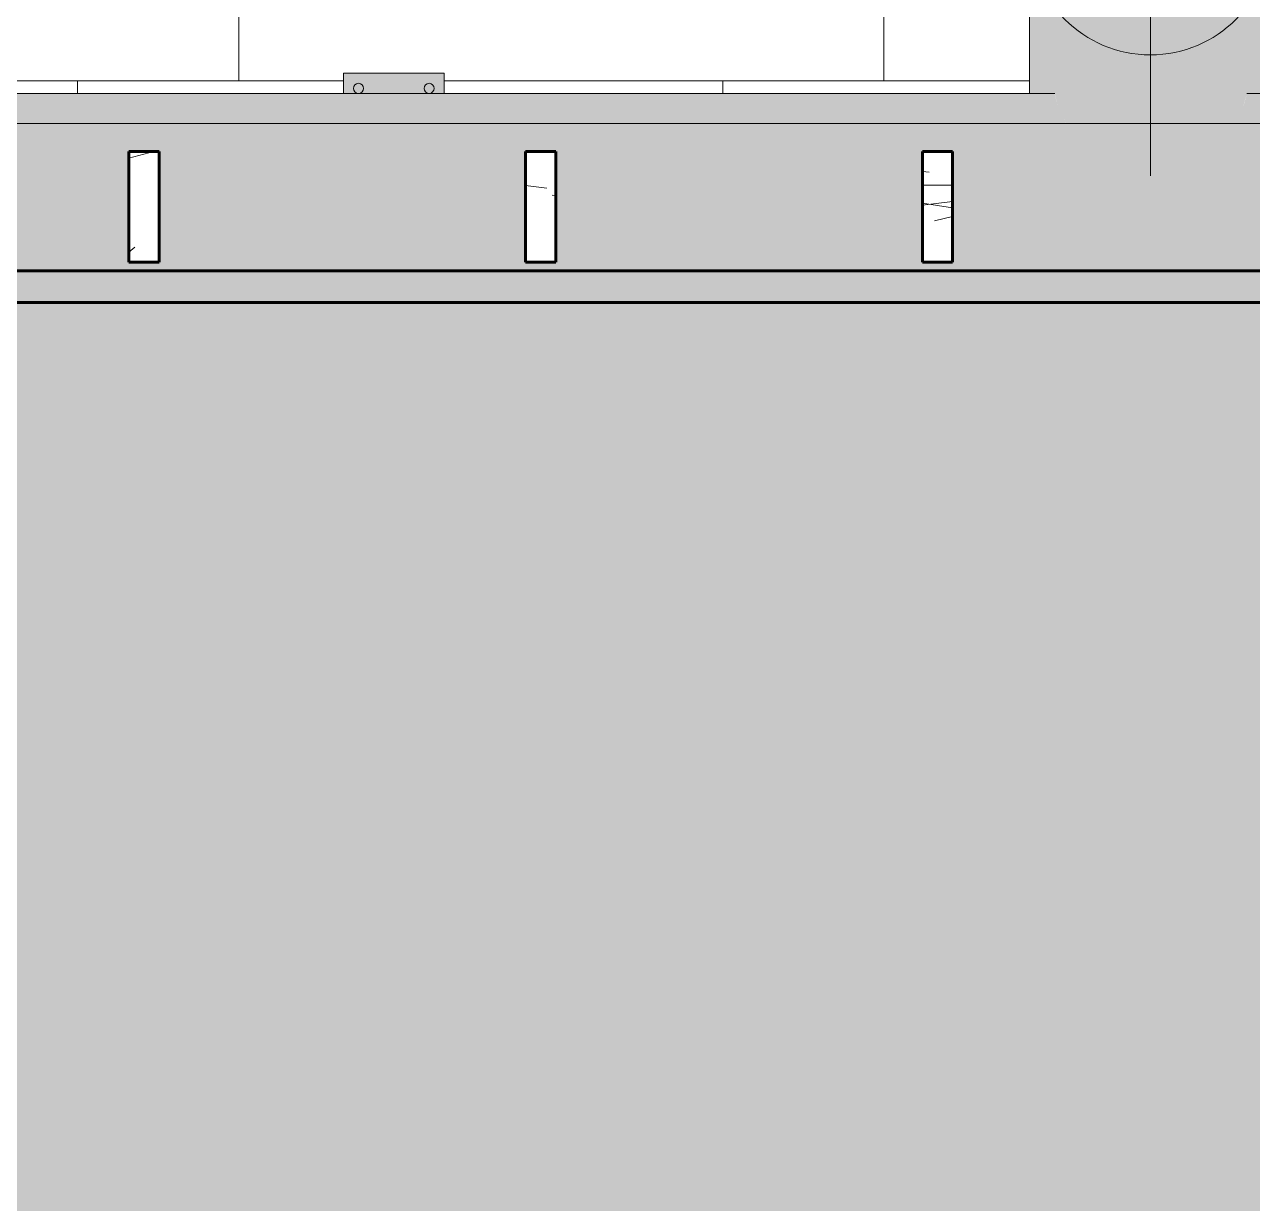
# Model space of a CAD drawing. Header units: inches. Extents: x -3304 to -1623, y 8184 to 9003.
# Drawn here: x -2400.1 to -2339.1, y 8459.1 to 8517.6 of the extents above; entities that cross this region are included whole.
import ezdxf

# ---------------------------------------------------------------- set-up
doc = ezdxf.new("R2010")
doc.units = ezdxf.units.IN
doc.header["$MEASUREMENT"] = 0
for name, color, linetype, lineweight in [('A-FLOR-HRAL', 11, 'Continuous', 9), ('A-GLAZ-CWMG', 51, 'Continuous', 9), ('A-GLAZ-CWMG-1', 51, 'Continuous', 60), ('A-ROOF', 132, 'Continuous', 18), ('A-WALL-1', 113, 'Continuous', 9), ('A-WALL-2', 113, 'Continuous', 60), ('M-HVAC-DUCT', 70, 'Continuous', 9), ('M-HVAC-DUCT-ANNO', 70, 'Continuous', 9), ('M-HVAC-DUCT-CNTR', 70, 'Continuous', 9), ('S-STRS', 31, 'Continuous', 9)]:
    doc.layers.add(name, color=color, linetype=linetype, lineweight=lineweight)

# ---------------------------------------------------------------- blocks, each defined once
blk = doc.blocks.new('Railing - 2_ x 1_2_ 2-V55-FLOOR PLAN - 2ND FLOOR')
at = {"layer": 'A-FLOR-HRAL'}
for p, q in [((2.5, -2.5), (2.5, -2)), ((1.5, -2.5), (2.5, -2.5))]:
    blk.add_line(p, q, dxfattribs=at)
blk = doc.blocks.new('Railing - 2_ x 1_2_ 2-V56-FLOOR PLAN - 2ND FLOOR')
at = {"layer": 'A-FLOR-HRAL'}
h = blk.add_hatch(color=256, dxfattribs=at)
h.paths.add_polyline_path([(1.5, -0.25), (1.5, -1.5), (2.5, -1.5), (2.5, 2.375), (1.5, 2.375), (1.5, 1.573)], flags=0)
h.paths.add_polyline_path([(1.509, 1.685), (1.509, 1.815), (1.573, 1.927), (1.625, 1.967), (1.75, 2), (1.875, 1.967), (1.967, 1.875), (1.991, 1.815), (1.991, 1.685), (1.967, 1.625), (1.875, 1.533), (1.815, 1.509), (1.685, 1.509), (1.573, 1.573), (1.533, 1.625)], flags=0)
blk.add_hatch(color=256, dxfattribs=at).paths.add_polyline_path([(1.509, 1.815), (1.509, 1.685), (1.573, 1.573), (1.685, 1.509), (1.815, 1.509), (1.915, 1.573), (1.967, 1.625), (1.991, 1.685), (1.991, 1.815), (1.967, 1.875), (1.875, 1.967), (1.75, 2), (1.625, 1.967), (1.573, 1.927), (1.533, 1.858)], flags=0)
blk.add_line((2.5, -1.5), (2.5, 2.375), dxfattribs=at)
for start, end in [(360, 180), (180, 360)]:
    blk.add_arc((1.75, 1.75), 0.25, start, end, dxfattribs=at)
blk = doc.blocks.new('Railing - 2_ x 1_2_ 2-V57-FLOOR PLAN - 2ND FLOOR')
at = {"layer": 'A-FLOR-HRAL'}
h = blk.add_hatch(color=256, dxfattribs=at)
h.paths.add_polyline_path([(1.5, 2.5), (1.5, -2.5), (2.5, -2.5), (2.5, 2.5), (1.573, 2.5)], flags=0)
h.paths.add_polyline_path([(1.5, -1.75), (1.533, -1.642), (1.573, -1.573), (1.685, -1.509), (1.815, -1.509), (1.915, -1.573), (1.967, -1.625), (1.991, -1.685), (1.991, -1.815), (1.927, -1.927), (1.815, -1.991), (1.685, -1.991), (1.573, -1.927), (1.509, -1.815)], flags=0)
h.paths.add_polyline_path([(1.509, 1.685), (1.509, 1.815), (1.573, 1.927), (1.625, 1.967), (1.75, 2), (1.875, 1.967), (1.967, 1.875), (1.991, 1.815), (1.985, 1.67), (1.967, 1.625), (1.875, 1.533), (1.815, 1.509), (1.685, 1.509), (1.573, 1.573), (1.515, 1.67)], flags=0)
h = blk.add_hatch(color=256, dxfattribs=at)
h.paths.add_polyline_path([(1.5, -1.75), (1.533, -1.875), (1.573, -1.927), (1.685, -1.991), (1.815, -1.991), (1.927, -1.927), (1.991, -1.815), (1.991, -1.685), (1.967, -1.625), (1.875, -1.533), (1.815, -1.509), (1.685, -1.509), (1.573, -1.573), (1.509, -1.685)], flags=0)
h.paths.add_polyline_path([(1.509, 1.815), (1.515, 1.67), (1.573, 1.573), (1.685, 1.509), (1.815, 1.509), (1.915, 1.573), (1.985, 1.67), (1.991, 1.685), (1.991, 1.815), (1.967, 1.875), (1.875, 1.967), (1.75, 2), (1.625, 1.967), (1.573, 1.927), (1.533, 1.858)], flags=0)
for p, q in [((2.5, 2.5), (1.5, 2.5)), ((2.5, -2.5), (2.5, 2.5)), ((1.5, -2.5), (2.5, -2.5))]:
    blk.add_line(p, q, dxfattribs=at)
for centre, start, end in [((1.75, 1.75), 360, 180), ((1.75, 1.75), 180, 360), ((1.75, -1.75), 360, 180), ((1.75, -1.75), 180, 360)]:
    blk.add_arc(centre, 0.25, start, end, dxfattribs=at)
blk = doc.blocks.new('Railing - Railing-1789708-FLOOR PLAN - 2ND FLOOR')
at = {"layer": 'A-FLOR-HRAL'}
h = blk.add_hatch(color=256, dxfattribs=at)
h.paths.add_polyline_path([(8512.694, 2348.557), (8512.694, 2348.419), (8512.949, 2348.493), (8513.496, 2348.775), (8514.194, 2348.972), (8514.194, 2425.649), (8512.694, 2425.649), (8512.694, 2348.625)], flags=0)
h.paths.add_polyline_path([(8512.694, 2334.337), (8514.194, 2334.337), (8514.194, 2339.423), (8513.826, 2339.522), (8513.446, 2339.642), (8512.694, 2339.945), (8512.694, 2335.587)], flags=0)
for p, q in [((8514.194, 2425.649), (8514.194, 2348.959)), ((8514.194, 2339.429), (8514.194, 2334.337))]:
    blk.add_line(p, q, dxfattribs=at)
for name, p in [('Railing - 2_ x 1_2_ 2-V55-FLOOR PLAN - 2ND FLOOR', (8512.694, 2427.649)), ('Railing - 2_ x 1_2_ 2-V57-FLOOR PLAN - 2ND FLOOR', (8512.694, 2381.743)), ('Railing - 2_ x 1_2_ 2-V56-FLOOR PLAN - 2ND FLOOR', (8512.694, 2335.837))]:
    blk.add_blockref(name, p)
blk = doc.blocks.new('Rectangular Mullion - Stud - Vertical-1967735-FLOOR PLAN - 2ND FLOOR')
at = {"layer": 'A-GLAZ-CWMG'}
h = blk.add_hatch(dxfattribs=at)
h.set_pattern_fill('FP_36', color=256, style=0, pattern_type=2)
h.set_pattern_definition([(184.764, (-8449.336, -2406.423), (264.33073053, 20.0293162), [2.89, -286.108]), (168.69, (-8452.216, -2406.663), (-97.846637, 14.7692292), [3.671, -118.705]), (135, (-8455.816, -2405.943), (-24.00062, 2e-15), [2.715, -31.226]), (133.152, (-8457.736, -2404.023), (-337.59427673, 358.50590651), [5.264, -521.098]), (167.005, (-8461.336, -2400.183), (215.190878, -51.5072332), [3.202, -316.998]), (180, (-8464.456, -2399.463), (-24, -24), [6, -18]), (189.462, (-8470.456, -2399.463), (121.2976096, 16.2151408), [2.92, -143.067]), (185.711, (-8449.336, -2399.943), (216.4749802, 19.2491386), [2.412, -238.785]), (180, (-8451.736, -2400.183), (-24, -24), [3.6, -20.4]), (151.699, (-8455.336, -2400.183), (-265.5406774, 141.13929466), [3.544, -350.812]), (127.875, (-8458.456, -2398.503), (92.67717717, -122.5849696), [5.473, -268.169]), (140.711, (-8461.816, -2394.183), (-146.13938044, 117.3845733), [3.411, -337.693]), (173.66, (-8464.456, -2392.023), (-192.5853557, 18.7314135), [4.347, -212.983]), (191.889, (-8468.776, -2391.543), (336.50838353, 69.58287241), [4.66, -461.336]), (186.71, (-8449.336, -2392.503), (-215.67256736, -26.78553556), [4.108, -406.706]), (176.634, (-8453.416, -2392.983), (-384.16597991, 21.18346446), [4.087, -404.618]), (146.31, (-8457.496, -2392.743), (40.615467, -35.076419), [4.327, -82.207]), (132.51, (-8461.096, -2390.343), (-242.17158089, 262.00993717), [3.907, -386.785]), (165.069, (-8463.736, -2387.463), (-264.79744534, 69.01056513), [3.726, -368.854]), (180, (-8467.336, -2386.503), (-24, -24), [2.88, -21.12]), (192.995, (-8470.216, -2386.503), (-215.190878, -51.5072332), [3.202, -316.998]), (180, (-8456.776, -2410.503), (-24, -24), [0.063, -23.937]), (316.848, (-8460.136, -2406.903), (-358.50590651, 337.59427673), [5.264, -521.098]), (333.435, (-8456.296, -2386.503), (33.599609, -4.799914), [2.147, -51.519]), (351.87, (-8454.376, -2387.463), (144.9601737, -17.2798751), [3.394, -166.312]), (23.199, (-8451.016, -2387.943), (117.5174286, 53.7938028), [1.828, -180.951]), (153.435, (-8460.136, -2406.903), (-33.599609, 4.799914), [2.683, -50.982]), (173.29, (-8462.536, -2405.703), (215.67256736, -26.78553556), [4.108, -406.706]), (190.125, (-8466.616, -2405.223), (-407.70250838, -73.66378219), [6.826, -675.804]), (190.305, (-8449.336, -2409.063), (-143.232332, -28.2248388), [2.683, -265.645]), (164.476, (-8451.976, -2409.543), (263.31229919, -74.47540965), [4.484, -443.873]), (137.121, (-8456.296, -2408.343), (310.28971512, -289.84112791), [4.585, -453.934]), (145.305, (-8459.656, -2405.223), (-241.72817335, 165.50303544), [3.795, -375.679]), (170.538, (-8462.776, -2403.063), (-121.2976096, 16.2151408), [4.38, -141.607]), (186.582, (-8467.096, -2402.343), (408.21037087, 46.17851199), [6.281, -621.859]), (188.13, (-8449.336, -2403.063), (144.9601737, 17.2798751), [3.394, -166.312]), (168.69, (-8452.696, -2403.543), (-97.846637, 14.7692292), [3.671, -118.705]), (137.49, (-8456.296, -2402.823), (262.00993717, -242.17158089), [3.907, -386.785]), (135, (-8459.176, -2400.183), (-24.00062, 2e-15), [4.412, -29.529]), (162.646, (-8462.296, -2397.063), (311.14572085, -98.7331841), [4.023, -398.29]), (183.367, (-8466.136, -2395.863), (384.16561013, 21.19016942), [4.087, -404.618]), (197.103, (-8470.216, -2396.103), (-238.96152613, -75.3745247), [3.264, -323.171]), (188.746, (-8449.336, -2397.063), (-167.44529743, -27.60680008), [3.157, -312.514]), (165.069, (-8452.456, -2397.543), (-264.79744534, 69.01056513), [3.726, -368.854]), (147.995, (-8456.056, -2396.583), (117.3041158, -76.3139748), [4.528, -221.887]), (130.101, (-8459.896, -2394.183), (262.52245709, -313.24407783), [5.961, -590.186]), (164.055, (-8463.736, -2389.623), (94.1891725, -30.3394132), [3.494, -171.228]), (186.009, (-8467.096, -2388.663), (-239.73726688, -26.49841584), [4.585, -453.934]), (203.199, (-8471.656, -2389.143), (-117.5174286, -53.7938028), [1.828, -180.951]), (189.462, (-8449.336, -2389.863), (121.2976096, 16.2151408), [2.92, -143.067]), (169.992, (-8452.216, -2390.343), (-264.48359408, 45.26219381), [4.143, -410.161]), (142.595, (-8456.296, -2389.623), (-313.36391941, 238.21694532), [5.136, -508.486]), (150.945, (-8460.376, -2410.503), (-170.2633483, 91.9257102), [2.471, -244.624]), (169.216, (-8462.536, -2409.303), (383.5801134, -74.2040015), [5.131, -507.931]), (187.125, (-8467.576, -2408.343), (168.7389667, 18.0921544), [5.805, -187.689])])
h.paths.add_polyline_path([(1.5, 0), (0, 0), (0, 5.5), (1.5, 5.5), (1.5, 3.378)], flags=0)
at = {"layer": 'A-GLAZ-CWMG-1'}
for p, q in [((0, 0), (0, 5.5)), ((0, 5.5), (1.5, 5.5)), ((1.5, 5.5), (1.5, 0)), ((1.5, 0), (0, 0))]:
    blk.add_line(p, q, dxfattribs=at)
blk = doc.blocks.new('Rectangular Mullion - Stud - Vertical-1967736-FLOOR PLAN - 2ND FLOOR')
at = {"layer": 'A-GLAZ-CWMG'}
h = blk.add_hatch(dxfattribs=at)
h.set_pattern_fill('FP_37', color=256, style=0, pattern_type=2)
h.set_pattern_definition([(184.764, (-8469.02, -2406.423), (264.33073053, 20.0293162), [2.89, -286.108]), (168.69, (-8471.9, -2406.663), (-97.846637, 14.7692292), [3.671, -118.705]), (135, (-8475.5, -2405.943), (-24.00062, 2e-15), [2.715, -31.226]), (133.152, (-8477.42, -2404.023), (-337.59427673, 358.50590651), [5.264, -521.098]), (167.005, (-8481.02, -2400.183), (215.190878, -51.5072332), [3.202, -316.998]), (180, (-8484.14, -2399.463), (-24, -24), [6, -18]), (189.462, (-8490.14, -2399.463), (121.2976096, 16.2151408), [2.92, -143.067]), (185.711, (-8469.02, -2399.943), (216.4749802, 19.2491386), [2.412, -238.785]), (180, (-8471.42, -2400.183), (-24, -24), [3.6, -20.4]), (151.699, (-8475.02, -2400.183), (-265.5406774, 141.13929466), [3.544, -350.812]), (127.875, (-8478.14, -2398.503), (92.67717717, -122.5849696), [5.473, -268.169]), (140.711, (-8481.5, -2394.183), (-146.13938044, 117.3845733), [3.411, -337.693]), (173.66, (-8484.14, -2392.023), (-192.5853557, 18.7314135), [4.347, -212.983]), (191.889, (-8488.46, -2391.543), (336.50838353, 69.58287241), [4.66, -461.336]), (186.71, (-8469.02, -2392.503), (-215.67256736, -26.78553556), [4.108, -406.706]), (176.634, (-8473.1, -2392.983), (-384.16597991, 21.18346446), [4.087, -404.618]), (146.31, (-8477.18, -2392.743), (40.615467, -35.076419), [4.327, -82.207]), (132.51, (-8480.78, -2390.343), (-242.17158089, 262.00993717), [3.907, -386.785]), (165.069, (-8483.42, -2387.463), (-264.79744534, 69.01056513), [3.726, -368.854]), (180, (-8487.02, -2386.503), (-24, -24), [2.88, -21.12]), (192.995, (-8489.9, -2386.503), (-215.190878, -51.5072332), [3.202, -316.998]), (180, (-8476.46, -2410.503), (-24, -24), [0.063, -23.937]), (316.848, (-8479.82, -2406.903), (-358.50590651, 337.59427673), [5.264, -521.098]), (333.435, (-8475.98, -2386.503), (33.599609, -4.799914), [2.147, -51.519]), (351.87, (-8474.06, -2387.463), (144.9601737, -17.2798751), [3.394, -166.312]), (23.199, (-8470.7, -2387.943), (117.5174286, 53.7938028), [1.828, -180.951]), (153.435, (-8479.82, -2406.903), (-33.599609, 4.799914), [2.683, -50.982]), (173.29, (-8482.22, -2405.703), (215.67256736, -26.78553556), [4.108, -406.706]), (190.125, (-8486.3, -2405.223), (-407.70250838, -73.66378219), [6.826, -675.804]), (190.305, (-8469.02, -2409.063), (-143.232332, -28.2248388), [2.683, -265.645]), (164.476, (-8471.66, -2409.543), (263.31229919, -74.47540965), [4.484, -443.873]), (137.121, (-8475.98, -2408.343), (310.28971512, -289.84112791), [4.585, -453.934]), (145.305, (-8479.34, -2405.223), (-241.72817335, 165.50303544), [3.795, -375.679]), (170.538, (-8482.46, -2403.063), (-121.2976096, 16.2151408), [4.38, -141.607]), (186.582, (-8486.78, -2402.343), (408.21037087, 46.17851199), [6.281, -621.859]), (188.13, (-8469.02, -2403.063), (144.9601737, 17.2798751), [3.394, -166.312]), (168.69, (-8472.38, -2403.543), (-97.846637, 14.7692292), [3.671, -118.705]), (137.49, (-8475.98, -2402.823), (262.00993717, -242.17158089), [3.907, -386.785]), (135, (-8478.86, -2400.183), (-24.00062, 2e-15), [4.412, -29.529]), (162.646, (-8481.98, -2397.063), (311.14572085, -98.7331841), [4.023, -398.29]), (183.367, (-8485.82, -2395.863), (384.16561013, 21.19016942), [4.087, -404.618]), (197.103, (-8489.9, -2396.103), (-238.96152613, -75.3745247), [3.264, -323.171]), (188.746, (-8469.02, -2397.063), (-167.44529743, -27.60680008), [3.157, -312.514]), (165.069, (-8472.14, -2397.543), (-264.79744534, 69.01056513), [3.726, -368.854]), (147.995, (-8475.74, -2396.583), (117.3041158, -76.3139748), [4.528, -221.887]), (130.101, (-8479.58, -2394.183), (262.52245709, -313.24407783), [5.961, -590.186]), (164.055, (-8483.42, -2389.623), (94.1891725, -30.3394132), [3.494, -171.228]), (186.009, (-8486.78, -2388.663), (-239.73726688, -26.49841584), [4.585, -453.934]), (203.199, (-8491.34, -2389.143), (-117.5174286, -53.7938028), [1.828, -180.951]), (189.462, (-8469.02, -2389.863), (121.2976096, 16.2151408), [2.92, -143.067]), (169.992, (-8471.9, -2390.343), (-264.48359408, 45.26219381), [4.143, -410.161]), (142.595, (-8475.98, -2389.623), (-313.36391941, 238.21694532), [5.136, -508.486]), (150.945, (-8480.06, -2410.503), (-170.2633483, 91.9257102), [2.471, -244.624]), (169.216, (-8482.22, -2409.303), (383.5801134, -74.2040015), [5.131, -507.931]), (187.125, (-8487.26, -2408.343), (168.7389667, 18.0921544), [5.805, -187.689])])
h.paths.add_polyline_path([(0, 0), (0, 5.5), (1.5, 5.5), (1.5, 0), (0.628, 0)], flags=0)
at = {"layer": 'A-GLAZ-CWMG-1'}
for p, q in [((0, 0), (0, 5.5)), ((0, 5.5), (1.5, 5.5)), ((1.5, 5.5), (1.5, 0)), ((1.5, 0), (0, 0))]:
    blk.add_line(p, q, dxfattribs=at)
blk = doc.blocks.new('Rectangular Mullion - Stud - Vertical-1967737-FLOOR PLAN - 2ND FLOOR')
at = {"layer": 'A-GLAZ-CWMG'}
h = blk.add_hatch(dxfattribs=at)
h.set_pattern_fill('FP_38', color=256, style=0, pattern_type=2)
h.set_pattern_definition([(184.764, (-8488.703, -2406.423), (264.33073053, 20.0293162), [2.89, -286.108]), (168.69, (-8491.583, -2406.663), (-97.846637, 14.7692292), [3.671, -118.705]), (135, (-8495.183, -2405.943), (-24.000618, 2e-15), [2.715, -31.226]), (133.152, (-8497.103, -2404.023), (-337.59427673, 358.50590651), [5.264, -521.098]), (167.005, (-8500.703, -2400.183), (215.190878, -51.5072332), [3.202, -316.998]), (180, (-8503.823, -2399.463), (-24, -24), [6, -18]), (189.462, (-8509.823, -2399.463), (121.2976096, 16.2151408), [2.92, -143.067]), (185.711, (-8488.703, -2399.943), (216.4749802, 19.2491386), [2.412, -238.785]), (180, (-8491.103, -2400.183), (-24, -24), [3.6, -20.4]), (151.699, (-8494.703, -2400.183), (-265.5406774, 141.13929466), [3.544, -350.812]), (127.875, (-8497.823, -2398.503), (92.67717717, -122.5849696), [5.473, -268.169]), (140.711, (-8501.183, -2394.183), (-146.13938044, 117.3845733), [3.411, -337.693]), (173.66, (-8503.823, -2392.023), (-192.5853557, 18.7314135), [4.347, -212.983]), (191.889, (-8508.143, -2391.543), (336.50838353, 69.58287241), [4.66, -461.336]), (186.71, (-8488.703, -2392.503), (-215.67256736, -26.78553556), [4.108, -406.706]), (176.634, (-8492.783, -2392.983), (-384.16597991, 21.18346446), [4.087, -404.618]), (146.31, (-8496.863, -2392.743), (40.615467, -35.076419), [4.327, -82.207]), (132.51, (-8500.463, -2390.343), (-242.17158089, 262.00993717), [3.907, -386.785]), (165.069, (-8503.103, -2387.463), (-264.79744534, 69.01056513), [3.726, -368.854]), (180, (-8506.703, -2386.503), (-24, -24), [2.88, -21.12]), (192.995, (-8509.583, -2386.503), (-215.190878, -51.5072332), [3.202, -316.998]), (180, (-8496.143, -2410.503), (-24, -24), [0.063, -23.937]), (316.848, (-8499.503, -2406.903), (-358.50590651, 337.59427673), [5.264, -521.098]), (333.435, (-8495.663, -2386.503), (33.599609, -4.799914), [2.147, -51.519]), (351.87, (-8493.743, -2387.463), (144.9601737, -17.2798751), [3.394, -166.312]), (23.199, (-8490.383, -2387.943), (117.5174286, 53.7938028), [1.828, -180.951]), (153.435, (-8499.503, -2406.903), (-33.599609, 4.799914), [2.683, -50.982]), (173.29, (-8501.903, -2405.703), (215.67256736, -26.78553556), [4.108, -406.706]), (190.125, (-8505.983, -2405.223), (-407.70250838, -73.66378219), [6.826, -675.804]), (190.305, (-8488.703, -2409.063), (-143.232332, -28.2248388), [2.683, -265.645]), (164.476, (-8491.343, -2409.543), (263.31229919, -74.47540965), [4.484, -443.873]), (137.121, (-8495.663, -2408.343), (310.28971512, -289.84112791), [4.585, -453.934]), (145.305, (-8499.023, -2405.223), (-241.72817335, 165.50303544), [3.795, -375.679]), (170.538, (-8502.143, -2403.063), (-121.2976096, 16.2151408), [4.38, -141.607]), (186.582, (-8506.463, -2402.343), (408.21037087, 46.17851199), [6.281, -621.859]), (188.13, (-8488.703, -2403.063), (144.9601737, 17.2798751), [3.394, -166.312]), (168.69, (-8492.063, -2403.543), (-97.846637, 14.7692292), [3.671, -118.705]), (137.49, (-8495.663, -2402.823), (262.00993717, -242.17158089), [3.907, -386.785]), (135, (-8498.543, -2400.183), (-24.000618, 2e-15), [4.412, -29.529]), (162.646, (-8501.663, -2397.063), (311.14572085, -98.7331841), [4.023, -398.29]), (183.367, (-8505.503, -2395.863), (384.16561013, 21.19016942), [4.087, -404.618]), (197.103, (-8509.583, -2396.103), (-238.96152613, -75.3745247), [3.264, -323.171]), (188.746, (-8488.703, -2397.063), (-167.44529743, -27.60680008), [3.157, -312.514]), (165.069, (-8491.823, -2397.543), (-264.79744534, 69.01056513), [3.726, -368.854]), (147.995, (-8495.423, -2396.583), (117.3041158, -76.3139748), [4.528, -221.887]), (130.101, (-8499.263, -2394.183), (262.52245709, -313.24407783), [5.961, -590.186]), (164.055, (-8503.103, -2389.623), (94.1891725, -30.3394132), [3.494, -171.228]), (186.009, (-8506.463, -2388.663), (-239.73726688, -26.49841584), [4.585, -453.934]), (203.199, (-8511.023, -2389.143), (-117.5174286, -53.7938028), [1.828, -180.951]), (189.462, (-8488.703, -2389.863), (121.2976096, 16.2151408), [2.92, -143.067]), (169.992, (-8491.583, -2390.343), (-264.48359408, 45.26219381), [4.143, -410.161]), (142.595, (-8495.663, -2389.623), (-313.36391941, 238.21694532), [5.136, -508.486]), (150.945, (-8499.743, -2410.503), (-170.2633483, 91.9257102), [2.471, -244.624]), (169.216, (-8501.903, -2409.303), (383.5801134, -74.2040015), [5.131, -507.931]), (187.125, (-8506.943, -2408.343), (168.7389667, 18.0921544), [5.805, -187.689])])
h.paths.add_polyline_path([(1.5, 0), (0, 0), (0, 5.5), (1.5, 5.5), (1.5, 3.378)], flags=0)
at = {"layer": 'A-GLAZ-CWMG-1'}
for p, q in [((0, 0), (0, 5.5)), ((0, 5.5), (1.5, 5.5)), ((1.5, 5.5), (1.5, 0)), ((1.5, 0), (0, 0))]:
    blk.add_line(p, q, dxfattribs=at)
blk = doc.blocks.new('Round Elbow - 1 D-1881731-FLOOR PLAN - 2ND FLOOR')
at = {"layer": 'M-HVAC-DUCT'}
for points in [[(-2348.419, 8512.694), (-2344.212, 8512.694), (-2344.212, 8516.104), (-2345.765, 8516.308), (-2347.212, 8516.908), (-2348.454, 8517.861), (-2349.408, 8519.104), (-2350.007, 8520.551), (-2350.212, 8522.104), (-2350.192, 8514.194), (-2348.962, 8514.185), (-2348.775, 8513.496), (-2348.479, 8512.916)], [(-2341.341, 8512.694), (-2339.945, 8512.694), (-2339.642, 8513.446), (-2339.423, 8514.194), (-2338.212, 8514.194), (-2338.212, 8522.104), (-2338.416, 8520.551), (-2339.016, 8519.104), (-2339.969, 8517.861), (-2341.212, 8516.908), (-2342.659, 8516.308), (-2344.212, 8516.104), (-2344.212, 8512.694), (-2341.878, 8512.694)]]:
    blk.add_hatch(color=256, dxfattribs=at).paths.add_polyline_path(points, flags=0)
at = {"layer": 'M-HVAC-DUCT', "flags": 128}
for points in [[(-2350.212, 8522.104), (-2350.207, 8522.344), (-2350.192, 8522.583), (-2350.169, 8522.822), (-2350.135, 8523.06), (-2350.092, 8523.296), (-2350.04, 8523.53), (-2349.978, 8523.762), (-2349.907, 8523.991), (-2349.827, 8524.217), (-2349.738, 8524.44), (-2349.64, 8524.659), (-2349.534, 8524.874), (-2349.419, 8525.085), (-2349.295, 8525.291), (-2349.164, 8525.492), (-2349.024, 8525.687), (-2348.877, 8525.877), (-2348.723, 8526.06), (-2348.561, 8526.237), (-2348.392, 8526.408), (-2348.216, 8526.572), (-2348.035, 8526.728), (-2347.847, 8526.877), (-2347.653, 8527.019), (-2347.453, 8527.153), (-2347.249, 8527.278), (-2347.04, 8527.396), (-2346.826, 8527.504), (-2346.608, 8527.605), (-2346.386, 8527.696), (-2346.16, 8527.778), (-2345.932, 8527.852), (-2345.701, 8527.916), (-2345.467, 8527.971), (-2345.231, 8528.016), (-2344.994, 8528.053), (-2344.756, 8528.079), (-2344.516, 8528.096), (-2344.276, 8528.103), (-2344.212, 8528.104)], [(-2344.212, 8528.104), (-2343.972, 8528.099), (-2343.732, 8528.085), (-2343.493, 8528.061), (-2343.256, 8528.027), (-2343.02, 8527.984), (-2342.785, 8527.932), (-2342.554, 8527.87), (-2342.324, 8527.799), (-2342.098, 8527.719), (-2341.875, 8527.63), (-2341.656, 8527.532), (-2341.441, 8527.426), (-2341.23, 8527.311), (-2341.025, 8527.187), (-2340.824, 8527.056), (-2340.629, 8526.916), (-2340.439, 8526.769), (-2340.255, 8526.615), (-2340.078, 8526.453), (-2339.908, 8526.284), (-2339.744, 8526.109), (-2339.587, 8525.927), (-2339.438, 8525.739), (-2339.297, 8525.545), (-2339.163, 8525.346), (-2339.037, 8525.141), (-2338.92, 8524.932), (-2338.811, 8524.718), (-2338.711, 8524.5), (-2338.619, 8524.278), (-2338.537, 8524.053), (-2338.464, 8523.824), (-2338.399, 8523.593), (-2338.344, 8523.359), (-2338.299, 8523.124), (-2338.263, 8522.886), (-2338.236, 8522.648), (-2338.219, 8522.408), (-2338.212, 8522.169), (-2338.212, 8522.104)], [(-2350.212, 8514.194), (-2350.212, 8514.331), (-2350.212, 8514.777), (-2350.212, 8515.215), (-2350.212, 8515.645), (-2350.212, 8516.066), (-2350.212, 8516.478), (-2350.212, 8516.879), (-2350.212, 8517.27), (-2350.212, 8517.649), (-2350.212, 8518.016), (-2350.212, 8518.371), (-2350.212, 8518.712), (-2350.212, 8519.039), (-2350.212, 8519.353), (-2350.212, 8519.651), (-2350.212, 8519.934), (-2350.212, 8520.201), (-2350.212, 8520.453), (-2350.212, 8520.687), (-2350.212, 8520.905), (-2350.212, 8521.105), (-2350.212, 8521.288), (-2350.212, 8521.453), (-2350.212, 8521.6), (-2350.212, 8521.728), (-2350.212, 8521.838), (-2350.212, 8521.929), (-2350.212, 8522.001), (-2350.212, 8522.054), (-2350.212, 8522.088), (-2350.212, 8522.103)], [(-2338.212, 8522.104), (-2338.212, 8522.094), (-2338.212, 8522.065), (-2338.212, 8522.017), (-2338.212, 8521.951), (-2338.212, 8521.865), (-2338.212, 8521.76), (-2338.212, 8521.636), (-2338.212, 8521.495), (-2338.212, 8521.335), (-2338.212, 8521.157), (-2338.212, 8520.961), (-2338.212, 8520.748), (-2338.212, 8520.518), (-2338.212, 8520.271), (-2338.212, 8520.008), (-2338.212, 8519.729), (-2338.212, 8519.435), (-2338.212, 8519.125), (-2338.212, 8518.802), (-2338.212, 8518.464), (-2338.212, 8518.113), (-2338.212, 8517.75), (-2338.212, 8517.374), (-2338.212, 8516.986), (-2338.212, 8516.587), (-2338.212, 8516.178), (-2338.212, 8515.76), (-2338.212, 8515.332), (-2338.212, 8514.896), (-2338.212, 8514.452), (-2338.212, 8514.194)]]:
    blk.add_lwpolyline(points, dxfattribs=at)

msp = doc.modelspace()

# ---------------------------------------------------------------- hatches: boundary and pattern name
at = {"layer": 'A-ROOF'}
h = msp.add_hatch(color=256, dxfattribs=at)
h.paths.add_polyline_path([(-2290.33668, 8374.56938), (-2290.33668, 8621.13188), (-2325.58668, 8621.13188), (-2325.58668, 8512.69438), (-2326.01188, 8512.69438), (-2326.01188, 8506.06938), (-2325.58668, 8506.06938), (-2325.58668, 8503.31938), (-2329.08668, 8503.31938), (-2329.08668, 8503.81938), (-2416.65063, 8503.81938), (-2416.65063, 8503.31938), (-2425.64918, 8503.31938), (-2425.64918, 8405.31938), (-2422.33668, 8405.31938), (-2422.33668, 8397.06938), (-2427.33668, 8397.06938), (-2427.33668, 8374.56938), (-2419.7364, 8374.56938)], flags=0)
h.paths.add_polyline_path([(-2326.01188, 8503.38188), (-2325.64918, 8503.38188), (-2325.64918, 8506.00688), (-2325.94938, 8506.00688), (-2325.94938, 8505.81938), (-2326.01188, 8505.81938), (-2326.01188, 8503.74458)], flags=0)
h.paths.add_polyline_path([(-2327.61361, 8503.38188), (-2327.58668, 8503.38188), (-2327.60776, 8503.81938), (-2328.02418, 8503.81938), (-2328.02418, 8503.38188)], flags=0)
h.paths.add_polyline_path([(-2328.64918, 8503.38188), (-2328.08668, 8503.38188), (-2328.08668, 8503.81938), (-2328.83668, 8503.81938), (-2328.83668, 8503.75688), (-2329.02418, 8503.75688), (-2329.02418, 8503.38188)], flags=0)
h.paths.add_polyline_path([(-2393.38747, 8505.39418), (-2329.08668, 8505.39418), (-2329.08668, 8505.81938), (-2335.83668, 8505.81938), (-2335.83668, 8511.31938), (-2334.33668, 8511.31938), (-2334.33668, 8507.31938), (-2328.83668, 8507.31938), (-2328.83668, 8505.81938), (-2328.08668, 8505.81938), (-2328.08668, 8506.06938), (-2327.58668, 8506.06938), (-2327.58668, 8512.69438), (-2427.33668, 8512.69438), (-2427.33668, 8511.31938), (-2416.78354, 8511.31938), (-2416.78354, 8505.81938), (-2416.65063, 8505.81938), (-2416.65063, 8505.39418), (-2394.88747, 8505.39418)], flags=0)
h.paths.add_polyline_path([(-2328.08668, 8505.39418), (-2328.08668, 8505.75688), (-2329.02418, 8505.75688), (-2329.02418, 8505.45668), (-2328.83668, 8505.45668), (-2328.83668, 8505.39418)], flags=0)
h.paths.add_polyline_path([(-2327.58668, 8505.39418), (-2327.58668, 8505.75688), (-2328.02418, 8505.75688), (-2328.02418, 8505.39418)], flags=0)
h.paths.add_polyline_path([(-2327.83668, 8505.81938), (-2327.64918, 8505.81938), (-2327.64918, 8506.00688), (-2328.02418, 8506.00688), (-2328.02418, 8505.81938), (-2327.91944, 8505.81938)], flags=0)
h.paths.add_polyline_path([(-2413.07106, 8505.81938), (-2414.57106, 8505.81938), (-2414.57106, 8511.31938), (-2413.07106, 8511.31938), (-2413.07106, 8509.19771)], flags=0)
h.paths.add_polyline_path([(-2394.88747, 8505.81938), (-2394.88747, 8511.31938), (-2393.38747, 8511.31938), (-2393.38747, 8505.81938)], flags=0)
h.paths.add_polyline_path([(-2374.33182, 8505.81938), (-2375.20387, 8505.81938), (-2375.20387, 8511.31938), (-2373.70387, 8511.31938), (-2373.70387, 8505.81938)], flags=0)
h.paths.add_polyline_path([(-2354.02028, 8505.81938), (-2355.52028, 8505.81938), (-2355.52028, 8511.31938), (-2354.02028, 8511.31938), (-2354.02028, 8509.19771)], flags=0)
at = {"layer": 'A-WALL-1'}
msp.add_hatch(color=256, dxfattribs=at).paths.add_polyline_path([(-2419.7364, 8503.81938), (-2327.58668, 8503.81938), (-2327.58668, 8505.39418), (-2460.92947, 8505.39418), (-2460.92947, 8503.81938), (-2425.64918, 8503.81938)], flags=0)
at = {"layer": 'M-HVAC-DUCT-ANNO'}
msp.add_hatch(color=256, dxfattribs=at).paths.add_polyline_path([(-2344.21168, 8516.10378), (-2342.65877, 8516.30822), (-2341.21168, 8516.90763), (-2339.96168, 8517.87073), (-2339.01553, 8519.10378), (-2338.41613, 8520.55086), (-2338.21168, 8522.10378), (-2338.41613, 8523.65669), (-2339.01553, 8525.10378), (-2339.96904, 8526.34642), (-2341.21168, 8527.29993), (-2342.65877, 8527.89933), (-2344.21168, 8528.10378), (-2345.7646, 8527.89933), (-2347.21168, 8527.29993), (-2348.45432, 8526.34642), (-2349.40784, 8525.10378), (-2350.00724, 8523.65669), (-2350.21168, 8522.10378), (-2350.00724, 8520.55086), (-2349.40784, 8519.10378), (-2348.45432, 8517.86114), (-2347.21168, 8516.90763), (-2345.7646, 8516.30822), (-2344.43423, 8516.13308)], flags=0)
at = {"layer": 'S-STRS'}
h = msp.add_hatch(dxfattribs=at)
h.set_pattern_fill('FP_5', color=256, style=0, pattern_type=2)
h.set_pattern_definition([(0, (-2365.434, 8554.807), (0, 4), []), (90, (-2365.434, 8554.807), (-8, 8), [4, -28]), (90, (-2349.434, 8558.807), (-8, 8), [4, -28])])
h.paths.add_polyline_path([(-2422.93423, 8514.19438), (-2384.24293, 8514.19438), (-2384.24293, 8515.19438), (-2379.24293, 8515.19438), (-2379.24293, 8514.19438), (-2350.21168, 8514.19438), (-2350.21168, 8522.10378), (-2350.00724, 8523.65669), (-2349.40784, 8525.10378), (-2348.45432, 8526.34642), (-2347.21168, 8527.29993), (-2345.7646, 8527.89933), (-2344.43423, 8528.07448), (-2344.43423, 8554.00688), (-2381.18423, 8554.00688), (-2381.18423, 8551.50688), (-2386.18423, 8551.50688), (-2386.18423, 8553.91313), (-2387.18423, 8553.91313), (-2387.18423, 8551.50688), (-2392.18423, 8551.50688), (-2392.18423, 8554.00688), (-2423.93423, 8554.00688), (-2423.93423, 8553.84021), (-2422.93423, 8553.84021), (-2422.93423, 8548.84021), (-2423.93423, 8548.84021), (-2423.93423, 8544.00688), (-2425.64918, 8544.00688), (-2425.64918, 8519.00688), (-2422.93423, 8519.00688), (-2422.93423, 8516.13989)], flags=0)

# ---------------------------------------------------------------- linework, layer by layer
at = {"layer": 'A-ROOF'}
msp.add_line((-2327.58668, 8512.69438), (-2427.33668, 8512.69438), dxfattribs=at)
at = {"layer": 'A-WALL-2'}
for p, q in [((-2327.58668, 8505.39418), (-2460.92947, 8505.39418)), ((-2460.92947, 8503.81938), (-2327.58668, 8503.81938))]:
    msp.add_line(p, q, dxfattribs=at)
at = {"layer": 'M-HVAC-DUCT-ANNO'}
msp.add_arc((-2344.21168, 8522.10378), 6, 180, 0, dxfattribs=at)
at = {"layer": 'M-HVAC-DUCT-CNTR'}
msp.add_line((-2344.21168, 8510.10378), (-2344.21168, 8534.10378), dxfattribs=at)

# ---------------------------------------------------------------- block references
at = {"layer": 'A-FLOR-HRAL', "rotation": 89.9999999999999}
msp.add_blockref('Railing - Railing-1789708-FLOOR PLAN - 2ND FLOOR', (0, 0), dxfattribs=at)
at = {"layer": 'A-GLAZ-CWMG', "extrusion": (0, 0, -1)}
for name, p in [('Rectangular Mullion - Stud - Vertical-1967737-FLOOR PLAN - 2ND FLOOR', (2393.38747, 8505.81938)), ('Rectangular Mullion - Stud - Vertical-1967736-FLOOR PLAN - 2ND FLOOR', (2373.70387, 8505.81938)), ('Rectangular Mullion - Stud - Vertical-1967735-FLOOR PLAN - 2ND FLOOR', (2354.02028, 8505.81938))]:
    msp.add_blockref(name, p, dxfattribs=at)
at = {"layer": 'M-HVAC-DUCT'}
msp.add_blockref('Round Elbow - 1 D-1881731-FLOOR PLAN - 2ND FLOOR', (0, 0), dxfattribs=at)

doc.saveas('drawing.dxf')
